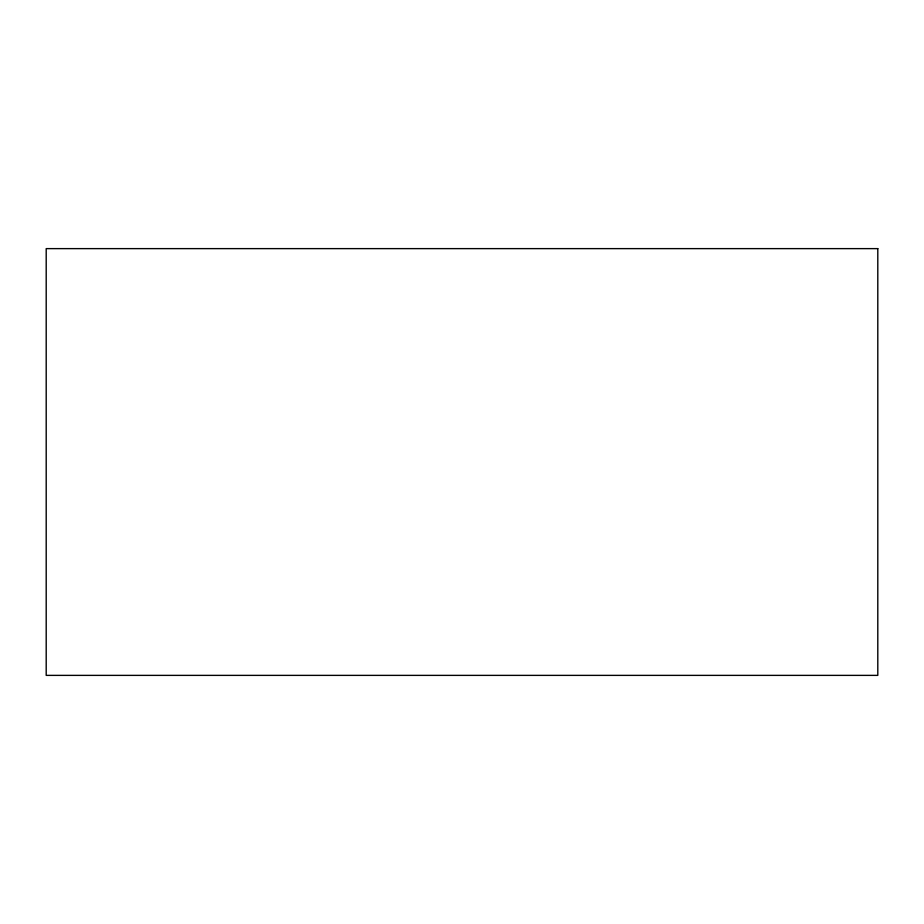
<?xml version="1.0" encoding="UTF-8"?>
<svg xmlns="http://www.w3.org/2000/svg" width="924" height="924" viewBox="0 0 924 924"><rect width="100%" height="100%" fill="white"/><g stroke="black" fill="none" stroke-linecap="round" stroke-linejoin="round"><path stroke-width="1.39" d="M877.8 248.625L46.2 248.625L46.2 675.375L877.8 675.375L877.8 248.625"/></g></svg>
